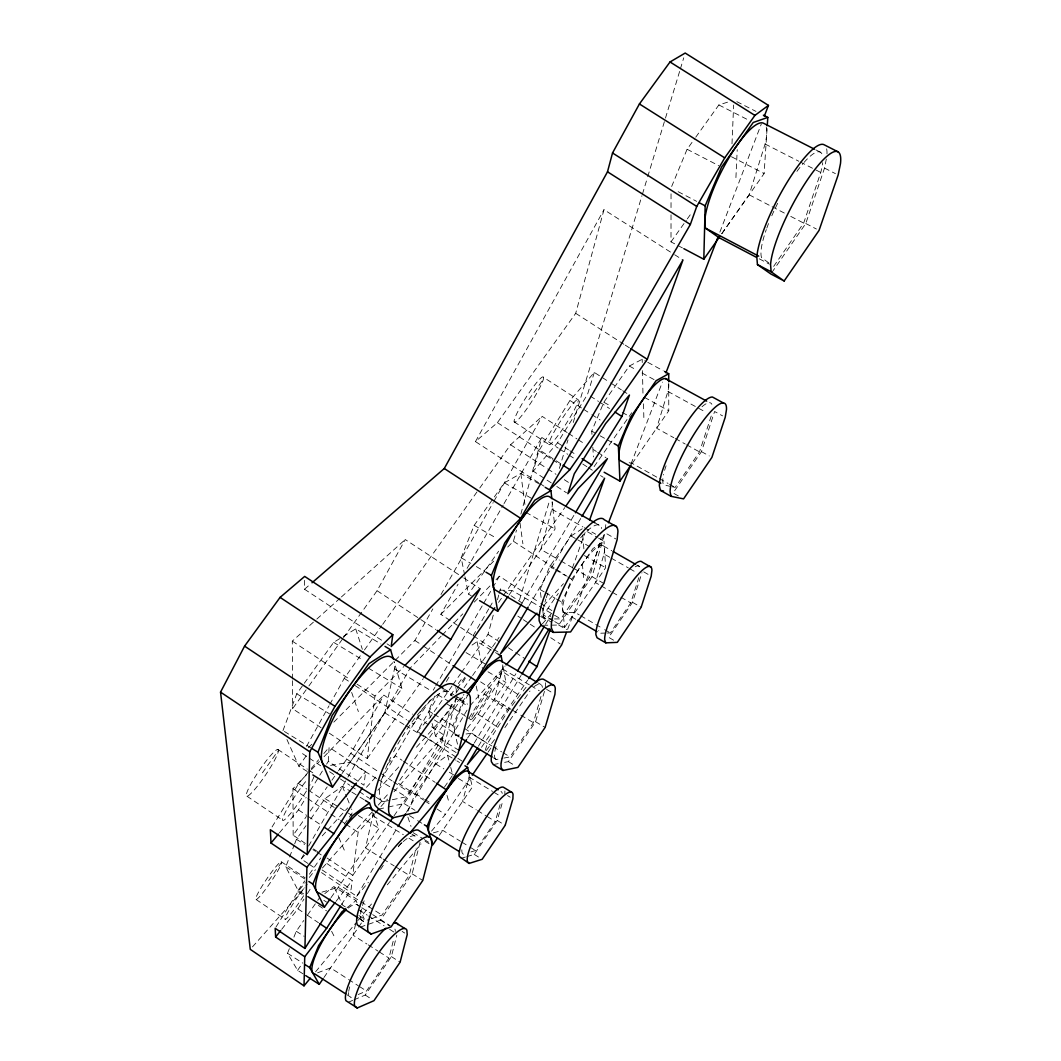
<?xml version="1.0" encoding="UTF-8"?>
<svg xmlns="http://www.w3.org/2000/svg" width="1061" height="1061" viewBox="0 0 1061 1061"><rect width="100%" height="100%" fill="white"/><g stroke="black" fill="none" stroke-linecap="round" stroke-linejoin="round"><path stroke-width="0.75" stroke-dasharray="5 3.75" d="M682.422 247.916L671.003 241.881L671.029 214.11M671.029 207.585L671.043 192.877M381.549 640.207L304.52 589.226L304.679 576.415M504.837 793.933L504.903 790.949M731.997 143.792L733.642 104.999M735.923 177.611L737.223 149.654M545.579 682.74L545.274 688.589L535.606 721.732L508.378 761.626L500.819 763.111M328.3 761.374L329.109 747.276L365.634 771.665L363.963 785.206L328.3 761.374L326.602 764.145M721.719 233.805L764.106 173.553L767.156 127.32M605.354 529.558L605.791 524.664M341.483 904.688L351.072 889.436L352.172 880.55L322.65 860.683M327.053 858.017L352.796 875.338L358.114 832.381L374.427 813.906M329.242 733.164L367.239 758.509L374.971 696.056L403.843 666.56M771.745 272.65L805.79 223.513L824.543 168.089L826.453 158.381M330.581 765.366L350.037 762.222L384.772 712.846L394.493 668.775A63.62 18.196 -58.6 0 0 393.976 661.255M372.782 812.806A49.695 12.971 -57.8 0 1 372.782 815.71L365.501 847.978L381.894 858.243M355.607 924.091L353.061 935.179L366.867 943.985M392.345 799.729L406.124 796.798L440.726 746.851L451.681 703.164L436.336 693.934M371.284 918.746L381.987 915.073L409.228 875.352L416.045 848.137M358.154 994.542L366.496 991.027L388.936 958.07L393.684 939.197M388.246 807.036L404.042 803.562L444.334 745.379L456.402 697.488L467.583 704.186M354.016 999.82L365.223 995.046L391.39 956.611L396.801 935.152M360.223 927.142L380.408 920.126L412.132 873.826L420.58 840.312M469.214 774.278A36.406 8.607 -58.5 0 1 469.081 777.116L462.569 801.44L476.19 809.782M502.715 664.862A43.421 10.782 -59.1 0 1 502.49 668.921L494.293 699.345L511.031 709.345M552.184 501.999A53.965 14.231 -60.1 0 1 551.813 509.2L540.858 549.439L559.426 560.128M461.508 672.395L488.007 634.372L494.015 612.369M497.45 599.797L498.736 595.088M499.161 593.51L500.46 588.802L525.168 605.022M507.675 547.052L513.444 541.256L516.495 530.076M520.858 514.108L541.786 437.45L558.179 448.087M538.564 482.662L475.461 441.601L497.423 422.636L575.699 313.313L604.001 209.693L673.244 253.831M551.269 482.888L533.272 471.177L538.842 450.832L569.929 400.474L594.319 372.424L601.083 376.788M470.991 851.917L475.5 850.551L495.262 821.466L500.885 801.811M466.853 856.625L474.201 854.384L497.238 820.445L503.047 800.166M503.882 758.071L509.996 756.904L533.365 722.687L541.229 695.645M554.452 618.934L560.818 618.908L589.412 577.396L601.282 537.396M542.781 625.274L558.696 625.048L592.011 576.667L605.062 532.821L615.791 538.935M609.757 557.29L604.027 554.014L595.46 582.582L599.69 585.022M519.452 600.049L549.717 500.169M559.333 468.458L567.98 439.917M573.258 422.477L641.958 195.741M642.435 194.163L647.237 178.301M647.714 176.723L679.902 70.49M680.38 68.899L683.748 57.811M668.735 384.666A47.108 11.525 -61 0 1 667.899 391.443L656.64 428.233L673.788 437.702M467.317 728.284L478.179 714.318L498.71 681.759L501.972 671.228L526.137 687.17L523.206 691.003M594.319 372.424L587.555 394.334L557.569 442.769L533.272 471.177M721.851 233.645L749.172 194.813L765.114 144.017A60.649 15.331 -62.7 0 0 766.214 127.002M607.29 633.032L610.314 632.953L630.764 602.913L638.802 577.635M613.616 640.221L608.709 637.356L632.542 602.33L641.985 572.715M485.195 750.339L487.384 743.575L508.551 710.207L522.224 692.289M672.289 486.787L675.167 487.423L699.504 451.92L711.467 415.302M678.337 495.938L673.098 493.02L701.467 451.641L714.597 411.496L722.568 415.859M773.668 266.391L803.681 223.089L820.763 172.479A61.061 13.992 -62.3 0 0 822.686 162.651M572.29 568.232L585.115 532.529M282.982 730.605L296.762 693.788L303.38 684.557M567.595 629.425L604.319 533.59M630.99 464.028L662.396 382.093M719.862 232.147L761.334 123.938M303.645 893.919L298.101 890.391L285.754 866.85L294.069 845.405M294.666 843.88L296.457 839.278L305.992 825.723M303.022 973.852L297.611 970.351L287.518 953.282L290.435 945.948M293.924 937.142L296.258 931.266L303.738 920.51M464.665 575.142L461.177 557.754L474.174 525.354L504.32 482.848L520.818 473.511L540.911 484.917M430.395 717.249L428.684 710.976L435.912 693.271M408.047 811.055L415.289 793.548L435.766 763.96L447.503 755.167L455.554 760.061M671.666 186.484L687.09 149.269L694.783 138.527M457.516 744.172L452.901 725.605L463.325 700.525L467.079 695.127M591.945 434.36L591.733 431.124L603.842 402.252L629.306 366.045L642.184 359.281L646.374 361.562M541.097 597.462L540.062 589.505L549.77 566.547L571.017 535.991L582.224 528.789M554.704 621.6L564.638 627.396L561.906 602.184L571.76 579.24L592.966 548.55L603.988 541.203L598.55 538.099M343.485 637.661L377.079 590.725L405.236 539.532L462.397 577.065M306.536 746.4L329.003 705.857M329.799 704.411L344.241 678.35L363.472 651.348M475.461 441.601L604.001 209.693M338.539 770.803L350.82 753.35L383.883 695.127L412.61 714.199M395.209 660.3L414.904 640.473L432.848 608.868M441.005 594.505L493.206 502.556M494.015 501.11L542.144 416.35L567.144 432.543M307.995 863.495L301.244 858.946L303.698 854.635M308.618 846.028L347.119 778.562M347.928 777.129L410.196 668.045L441.071 636.255M472.026 634.942L440.819 614.372L458.06 584.173M467.092 568.351L503.206 505.063M504.028 503.617L541.786 437.45M380.939 780.22L422.49 708.708M433.246 690.194L434.904 687.342M435.726 685.923L482.874 604.704M483.697 603.285L491.972 589.041M492.795 587.608L499.413 576.216L539.452 602.476M421.403 734.093L417.358 731.4L440.62 691.467M446.442 681.494L450.593 674.358M473.034 635.857L488.816 608.762M489.651 607.343L492.98 601.64M394.029 815.829L409.957 792.832L444.068 735.101L413.976 715.114M522.383 602.542L574.585 514.2M321.523 872.593L356.668 896.266L397.185 827.938M406.469 812.275L468.949 706.944M529.054 605.592L581.11 517.834M474.267 743.058L515.885 673.762M545.619 624.253L550.712 615.765M478.431 746.215L521.07 675.419M272.067 826.943L298.632 783.602L310.183 769.822M279.454 832.845L298.473 809.888L306.138 797.408M310.409 790.485L318.937 776.612M319.785 775.233L322.345 771.068M276.032 926.943L297.995 891.611L305.183 882.593M281.695 929.33L297.902 908.839L303.95 899.118M307.411 893.561L311.748 886.611M469.214 717.713L484.108 694.04L501.972 671.228M439.254 835.445L472.41 787.05L469.837 776.48M481.495 747.302L527.728 680.061M323.937 977.526L357.676 928.455M358.605 927.089L364.228 918.906L360.422 910.431M564.638 627.396L605.645 567.741L603.988 541.203M431.548 831.134L445.262 814.516L471.336 776.519M488.1 752.09L490.885 748.018M504.85 727.66L529.996 691.029M467.49 738.138L505.925 682.462L502.582 663.762M444.453 787.103L452.742 775.047L450.726 767.395M352.796 875.338L389.347 822.58M297.611 970.351L302.305 963.56M553.285 620.765L543.351 614.969L558.285 593.364M457.463 697.263L397.915 782.912L423.618 800.074M464.081 687.74L471.654 676.865M472.596 675.512L499.068 637.436M307.478 915.139L316.815 901.691M317.756 900.351L319.626 897.659M459.055 750.366L435.501 736.069L463.67 695.525M331.019 897.659L379.042 828.429L373.392 813.482M632.144 463.524L668.762 410.74L668.735 383.392M298.101 890.391L304.693 880.935M309.414 874.184L320.727 857.991M344.308 824.238L352.796 812.089L351.562 809.039M594.107 466.615L631.733 412.742M508.988 595.075L555.075 529.028L552.158 501.826M452.039 685.976L430.262 717.209L417.358 731.4M452.981 684.624L460.554 673.762M457.105 688.47L465.461 676.467M430.434 699.928L413.405 724.305L407.981 720.698M498.564 602.409L502.344 596.985M503.299 595.632L564.797 507.596M342 773.602L401.96 688.377L394.228 662.117M471.243 595.738L468.471 594.107L498.63 551.229M310.754 818.946L325.051 798.615L342.371 786.228L350.488 791.267M268.685 880.63L281.669 862.169A22.851 2.533 -55.8 0 0 262.04 886.174A22.851 2.533 -55.8 0 0 262.253 893.574A22.851 2.533 -55.8 0 0 281.669 862.169M367.239 758.509L423.273 678.642M305.369 843.429L293.168 835.232L306.404 816.439M310.183 811.068L327.186 786.904M331.921 780.193L337.584 772.143M307.252 771.453L298.844 766.228L307.425 754.146M671.003 241.881L686.361 220.25M687.316 218.898L692.117 212.147M364.427 650.008L381.735 625.698M382.703 624.345L478.829 489.333M479.797 487.98L510.553 444.771L542.144 416.35M321.112 727.727L292.611 708.708L307.969 687.263M308.923 685.923L342.517 639.001M262.412 772.819L278.459 750.352A28.13 3.873 -55.9 0 0 254.163 778.416A28.13 3.873 -55.9 0 0 254.481 789.689A28.13 3.873 -55.9 0 0 278.459 750.352M528.855 399.612L543.365 379.268M304.321 683.244L333.618 642.369L341.907 637.316M695.751 137.187L718.854 104.959L727.846 102.081M486.27 750.485L495.036 738.96M336.005 901.386L352.172 880.55M309.295 877.434L315.462 869.702M358.432 780.551L365.634 771.665M315.608 971.783L356.721 921.916M357.769 920.643L371.469 904.012M387.292 884.834L421.018 843.919M311.244 768.562L318.592 759.795M323.857 753.535L329.109 747.276M356.668 896.266L368.392 882.314M398.246 846.797L402.517 841.731M380.965 806.519L387.49 799.132M394.016 791.745L444.068 735.101M470.036 705.711L505.076 666.056M542.317 623.921L552.171 612.767M252.465 946.903L304.958 887.725M322.451 867.991L372.756 811.28M378.233 805.113L388.074 794.013M377.849 790.246L401.031 764.45M416.482 747.249L463.949 694.424M543.564 605.804L563.431 583.683M301.244 858.946L304.56 855.299M322.239 835.869L326.669 831.015M327.769 829.795L347.663 807.938M366.456 787.302L377.517 775.153M387.464 764.225L395.196 755.724L402.092 760.326M293.168 835.232L292.955 788.694L310.223 770.923M311.377 769.742L319.427 761.453M324.029 756.705L383.883 695.127M442.225 635.075L462.808 613.881M474.254 602.117L490.262 585.632M495.991 579.744L499.413 576.216M308.313 747.793L311.788 744.305M333.804 722.13L394.055 661.467M440.819 614.372L496.15 558.656M292.478 679.04L292.305 641.136L315.634 620.154M316.854 619.054L340.183 598.059M341.403 596.958L405.236 539.532M304.52 589.226L310.767 583.842M347.04 907.739L355.992 900.55L357.889 904.781M324.799 893.614L333.857 886.532L355.992 900.55M472.052 645.061L477.039 641.68L494.081 651.759M343.3 636.467L355.727 628.881L380.833 643.921M348.419 1002.194L352.623 1000.417M317.61 972.818L330.568 967.897L347.146 978.574M359.44 918.707L363.618 921.359L369.745 919.264M460.965 858.415L465.381 857.063M321.96 892.142L338.194 887.341L381.987 915.073M433.405 832.805L442.769 830.339L460.501 841.28M378.764 809.119L386.668 807.381M376.151 797.355L383.154 801.692L390.806 800.06M493.259 764.583L499.307 763.403M493.511 757.846L496.243 759.504L502.357 758.35M468.498 693.987A43.421 10.782 -59.1 0 0 456.469 735.445L459.665 734.968M466.058 734L470.859 733.284L491.827 745.949M605.778 633.072L599.717 633.231A38.899 8.541 -59.9 0 1 598.736 630.552M540.646 616.494L544.903 618.987L552.861 618.948M604.027 554.014A38.726 9.138 -60 0 0 582.277 564.028A38.726 9.138 -60 0 0 563.842 612.356L574.956 612.409L579.2 614.876M499.864 590.141L512.171 590.553L537.927 605.566M670.844 486.469L663.642 484.877A47.36 10.65 -60.9 0 1 663.576 474.413M629.16 462.676L632.237 463.418L657.992 477.821M736.811 101.657L755.989 111.405M815.936 149.919L820.299 152.147M718.854 104.959L748.933 120.291M824.543 168.089L835.418 173.633M765.114 144.017L798.8 161.245M800.259 161.988L820.763 172.479M731.453 156.723L764.106 173.553M687.09 149.269L718.682 165.609M805.79 223.513L816.413 229.03M749.172 194.813L770.684 205.98M772.116 206.723L785.034 213.42M790.763 216.391L803.681 223.089M678.151 191.696L696.639 201.351M759.291 258.831L769.358 264.123M647.767 362.318L663.138 370.7M629.306 366.045L636.348 369.904M641.998 372.995L656.096 380.713M667.899 391.443L705.658 412.119M644.451 397.371L668.762 410.74M701.467 451.641L709.278 455.965M675.22 438.498L685.22 444.029M686.639 444.811L699.504 451.92M603.842 402.252L610.911 406.164M622.21 412.411L629.279 416.323M591.733 431.124L594.531 432.689M600.141 435.819L605.751 438.949M607.144 439.731L612.754 442.861M659.425 478.617L668.006 483.418M669.438 484.214L675.167 487.423M594.823 522.755L600.539 526.004M551.813 509.2L582.9 526.919M584.319 527.728L595.619 534.174M504.32 482.848L533.418 499.439M587.661 531.893L597.184 537.33M603.523 546.017L611.839 550.765M636.799 565.022L639.571 566.601M643.735 571.866L648.709 574.717M611.189 558.113L628.364 567.927M629.783 568.749L636.945 572.847M571.017 535.991L576.494 539.134M577.874 539.916L590.221 546.972M525.964 512.37L555.075 529.028M584.425 555.566L605.645 567.741M592.011 576.667L603.842 583.484M560.845 560.951L572.277 567.529M573.696 568.351L589.412 577.396M632.542 602.33L641.136 607.277M601.11 585.831L610.99 591.534M612.409 592.343L619.465 596.401M620.884 597.224L630.764 602.913M549.77 566.547L553.895 568.921M555.274 569.717L566.269 576.057M567.635 576.852L571.76 579.24M474.174 525.354L496.389 538.179M540.062 589.505L544.16 591.879M545.526 592.675L555.075 598.218M556.441 599.014L561.906 602.184M580.619 615.698L603.245 628.841M604.651 629.664L610.314 632.953M563.842 612.356L576.256 619.584M461.177 557.754L470.805 563.364M476.309 566.574L484.559 571.388M539.359 606.401L560.818 618.908M558.696 625.048L566.601 629.664M495.5 652.608L498.338 654.292M538.285 682.992L541.044 684.624M546.654 689.398L553.563 693.496M502.49 668.921L529.399 684.889M530.818 685.738L539.32 690.777M466.018 652.595L486.323 664.65M487.967 671.785L505.925 682.462M535.606 721.732L545.115 727.422M512.436 710.18L519.413 714.358M520.805 715.18L533.365 722.687M444.347 689.146L453.843 694.836M455.196 695.645L463.325 700.525M394.493 668.775L430.753 690.578M333.618 642.369L363.286 660.247M368.446 668.165L401.96 688.377M493.219 746.785L501.601 751.851M503.007 752.687L509.996 756.904M428.684 710.976L432.729 713.403M434.068 714.225L452.901 725.605M508.378 761.626L513.816 764.928M456.469 735.445L459.214 737.103M444.334 745.379L457.981 753.655M384.772 712.846L404.36 724.743M405.753 725.591L418.339 733.244M419.745 734.093L440.726 746.851M456.893 760.87L459.585 762.514M507.529 795.564L510.208 797.196M469.081 777.116L492.529 791.4M493.909 792.249L499.426 795.604M435.766 763.96L443.883 768.907M449.294 772.209L456.044 776.334M458.365 778.482L472.41 787.05M296.762 693.788L329.44 713.788M497.238 820.445L505.182 825.312M477.556 810.617L485.726 815.617M487.092 816.453L495.262 821.466M415.289 793.548L423.419 798.548M424.771 799.384L431.535 803.548M350.037 762.222L376.682 778.641M378.074 779.503L390.7 787.289M392.093 788.151L406.124 796.798M404.042 803.562L414.984 810.312M284.375 731.467L310.992 747.912M461.867 842.129L468.683 846.346M470.05 847.182L475.5 850.551M474.201 854.384L479.506 857.659M409.533 815.644L416.27 819.795M417.61 820.63L422.994 823.959M351.854 792.103L358.618 796.294M359.971 797.143L365.382 800.498M413.087 832.62L422.954 838.734M424.36 839.609L429.997 843.097M425.05 841.24L429.121 843.76M411.96 834.145L414.758 835.896M372.782 815.71L403.352 834.702M408.923 838.163L414.48 841.612M358.313 815.524L379.042 828.429M325.051 798.615L338.724 807.142M340.09 807.991L346.934 812.249M348.3 813.097L352.398 815.657M412.132 873.826L422.782 880.484M383.26 859.105L394.188 865.948M395.554 866.797L409.228 875.352M296.457 839.278L304.666 844.463M312.889 849.649L315.634 851.373M317 852.235L322.478 855.683M402.146 931.425L404.679 933.03M356.39 904.304L360.461 906.89M361.814 907.752L371.323 913.773M372.676 914.635L390.329 925.815M380.408 920.126L389.745 926.041M358.883 909.834L367.278 915.166M368.671 916.054L384.069 925.815M389.666 929.37L393.856 932.022M285.754 866.85L304.772 878.919M345.355 906.916L342.663 905.205L333.857 886.532M358.843 915.484L364.228 918.906M323.804 900.325L326.589 902.089M674.624 254.706L682.939 260.011M391.39 956.611L400.116 962.181M368.247 944.86L377.902 951.027M379.281 951.903L388.936 958.07M575.699 313.313L623.881 344.281M625.261 345.157L629.398 347.809M296.258 931.266L304.149 936.332M348.538 979.462L358.207 985.696M359.586 986.584L366.496 991.027M602.436 377.65L609.186 382M610.539 382.875L621.348 389.838M622.688 390.713L628.099 394.201M590.301 396.111L598.537 401.429M599.903 402.318L609.518 408.525M543.55 377.345A26.817 3.501 -57.4 0 1 522.556 414.572A26.817 3.501 -57.4 0 1 520.407 406.761A26.817 3.501 -57.4 0 1 543.55 377.345L578.325 399.825A26.857 3.05 -57.3 0 1 556.972 436.893A26.857 3.05 -57.3 0 1 555.487 429.493A26.857 3.05 -57.3 0 1 578.325 399.825M569.929 400.474L582.29 408.458M583.656 409.347L590.526 413.79M591.905 414.679L600.141 419.997M365.223 995.046L371.469 999.077M287.518 953.282L302.77 963.136M347.159 994.86L351.204 997.473A41.021 9.337 -57.6 0 1 348.618 992.592M568.524 433.445L576.866 438.843M578.245 439.745L585.195 444.241M593.523 449.639L596.309 451.442M597.688 452.331L606.03 457.729M557.569 442.769L568.471 449.837M569.837 450.726L576.64 455.142M559.545 448.975L567.741 454.294M569.107 455.169L574.571 458.723M582.754 464.028L586.852 466.694M588.218 467.583L592.317 470.235M600.513 475.553L603.245 477.317M514.147 421.867L548.895 444.4M497.423 422.636L561.667 464.347M538.842 450.832L551.11 458.79M552.476 459.678L560.646 464.983M510.553 444.771L546.375 468.047M547.741 468.935L556.004 474.307M564.28 479.678L568.404 482.357M556.8 486.482L566.494 492.781M539.93 483.551L544.054 486.23M513.444 541.256L555.407 568.696M556.76 569.585L566.242 575.778M540.831 603.377L551.879 610.619M541.64 615.831L551.243 622.131M463.75 577.966L480.089 588.683M517.874 616.123L521.972 618.815M523.352 619.717L528.816 623.311M530.195 624.213L535.659 627.807M550.712 637.701L560.301 643.987M488.007 634.372L500.248 642.435M508.405 647.807L524.731 658.563M473.378 635.831L492.37 648.351M493.736 649.252L499.161 652.82M377.079 590.725L419.413 618.656M420.779 619.558L435.792 629.478M498.71 681.759L519.85 695.724M480.62 681.865L491.296 688.907M414.904 640.473L421.708 644.969M423.06 645.857L436.655 654.849M438.021 655.751L451.615 664.73M484.108 694.04L508.551 710.207M387.04 643.841L389.798 645.658M442.981 689.756L452.543 696.096M453.909 696.997L467.583 706.042M478.179 714.318L499.214 728.244M446.933 703.881L465.58 716.241M466.92 717.117L470.912 719.769M464.426 728.35L487.384 743.575M434.373 719.942L459.068 736.334M292.305 641.136L350.17 679.584M357.053 684.159L374.971 696.056M344.241 678.35L349.666 681.958M355.09 685.565L406.615 719.809M422.755 734.994L456.535 757.435M457.888 758.336L463.299 761.931M403.472 761.241L435.196 782.381M424.97 800.975L430.381 804.583M437.145 809.092L445.262 814.516M350.82 753.35L379.705 772.633M381.085 773.549L392.079 780.896M393.459 781.811L409.957 792.832M302.518 753.628L307.929 757.249M309.281 758.151L322.809 767.196M329.56 771.718L334.971 775.339M340.382 778.96L349.851 785.286M351.191 786.188L357.955 790.71M359.308 791.612L368.777 797.952M277.863 749.437L307.319 769.159M308.658 770.047L314.016 773.641M298.632 783.602L306.881 789.132M308.26 790.047L334.387 807.567M292.955 788.694L306.536 797.792M307.889 798.708L329.613 813.27M330.966 814.172L339.109 819.636M340.462 820.551L344.533 823.283M345.899 824.185L358.114 832.381M298.473 809.888L306.642 815.378M307.995 816.28L321.602 825.418M246.974 796.214L283.075 820.485M313.499 848.906L317.557 851.638M322.12 869.94L351.072 889.436M309.348 864.397L316.112 868.959M281.192 861.691L305.144 877.845M297.995 891.611L303.433 895.285M318.393 905.378L326.549 910.882M297.902 908.839L306.112 914.396M307.491 915.311L318.446 922.725M256.178 899.569L285.422 919.356M768.814 262.889L761.546 257.624A61.061 13.992 -62.3 0 1 766.307 229.547M331.616 931.306L335.568 939.104M286.947 739.517L298.844 766.228M338.791 837.5L344.454 850.511M342.371 786.228L346.655 796.877M347.279 798.389L350.952 807.527M351.655 692.422L358.379 711.599M407.888 817.076L411.005 826.4M355.727 628.881L362.345 649.305M447.013 795.379L448.962 802.408M432.092 723.522L435.501 736.069M447.503 755.167L450.328 765.87M476.177 686.003L478.763 698.178M477.039 641.68L482.45 668.496M464.983 576.72L468.471 594.107M520.023 523.139L522.901 543.762M520.818 473.511L525.102 505.898M542.529 608.603L543.351 614.969M582.383 563.855L583.683 579.187M582.741 535.089L583.908 549.266M592.807 447.265L593.457 456.933M643.536 403.817L643.908 420.342M642.184 359.281L642.263 362.517M642.449 370.634L643.032 396.589M456.243 689L456.296 691.825M292.478 680.698L292.611 708.708M533.869 686.772A43.634 10.026 -59.1 0 1 542.41 687.382M496.243 759.504A43.634 10.026 -59.1 0 1 496.442 745.207M394.931 929.104A41.021 9.337 -57.6 0 1 395.329 931.412M348.737 991.345A41.021 9.337 -57.6 0 1 349.719 986.876M348.22 908.083A40.835 9.987 -57.4 0 1 358.419 905.961M635.221 566.786A38.899 8.541 -59.9 0 1 640.393 569.532M804.013 162.466A61.061 13.992 -62.3 0 1 822.54 155.688M766.824 228.088A61.061 13.992 -62.3 0 1 768.535 223.579M771.798 215.754A61.061 13.992 -62.3 0 1 778.734 201.245M796.93 171.378A61.061 13.992 -62.3 0 1 802.925 163.726M826.638 148.845A69.283 15.875 -62.3 0 1 826.771 156.776M383.154 801.692A64.084 16.618 -58.6 0 1 390.766 757.408M393.578 751.825A64.084 16.618 -58.6 0 1 451.509 695.791M664.624 470.341A47.36 10.65 -60.9 0 1 666.083 465.792M701.997 406.787A47.36 10.65 -60.9 0 1 711.851 404.294M586.985 531.15A54.297 13.077 -60 0 1 601.667 528.537M544.903 618.987A54.297 13.077 -60 0 1 545.898 599.001M546.322 597.688A54.297 13.077 -60 0 1 548.338 592.118M580.646 537.781A54.297 13.077 -60 0 1 585.844 532.237M465.328 678.178A18.475 1.684 -56.5 0 1 461.164 685.247M458.604 689.239A18.475 1.684 -56.5 0 1 455.938 693.178M450.673 695.539A18.475 1.684 -56.5 0 1 455.593 687.674M458.299 683.682A18.475 1.684 -56.5 0 1 463.272 676.958M303.605 895.749A22.878 2.215 -55.9 0 1 286.947 918.216A22.878 2.215 -55.9 0 1 289.878 908.866A22.878 2.215 -55.9 0 1 307.173 884.397M313.91 776.864A28.17 3.382 -56 0 1 309.732 785.419M306.43 791.015A28.17 3.382 -56 0 1 286.165 818.31A28.17 3.382 -56 0 1 286.324 810.418A28.17 3.382 -56 0 1 306.642 780.405M363.618 921.359A49.986 12.003 -57.9 0 1 365.276 897.938M380.488 869.529A49.986 12.003 -57.9 0 1 383.75 864.635M398.657 846.002A49.986 12.003 -57.9 0 1 402.092 842.606M403.207 841.612A49.986 12.003 -57.9 0 1 416.96 838.27M463.471 854.171A36.565 8.09 -58.6 0 1 461.973 848.747M500.964 791.493A36.565 8.09 -58.6 0 1 502.251 793.403M474.771 715.79A18.488 1.472 -56.5 0 0 491.27 689.637A18.488 1.472 -56.5 0 0 477.238 707.581A18.488 1.472 -56.5 0 0 474.771 715.79"/><path stroke-width="1.5" d="M312.014 582.768L444.294 468.511L607.502 171.802L612.529 152.983L639.425 103.965L670.021 61.976L685.194 53.05L768.456 105.384L754.902 115.397L724.729 157.864L696.732 206.431L690.353 224.468L520.672 518.365L391.177 646.573L392.809 634.69L304.679 576.415L280.077 597.383L244.574 646.136L220.542 692.13L250.277 949.37L304.016 985.841L304.732 956.73L326.669 928.269L340.608 906.081M304.732 956.73L275.621 937.009L275.184 928.309L304.931 948.441L306.908 867.235L333.857 833.641L362.239 787.978M306.908 867.235L271.006 843.044L270.356 829.742L307.226 854.556L309.732 751.758L334.984 706.347L370.037 657.011L392.809 634.69M683.841 248.672L703.814 259.242L705.167 205.821L721.56 167.094L753.23 122.479L767.806 117.413L767.262 125.662M621.865 416.496L629.452 395.063L605.632 423.551L574.266 473.829L567.874 493.683L591.64 464.864L621.865 416.496L615.009 412.066M528.657 678.722L536.972 666.626L550.38 629.266M589.571 520.115L604.611 478.206L581.945 516.428M647.29 359.308L682.939 260.011L549.532 489.797L569.876 469.665L647.29 359.308L630.764 348.698M566.402 632.528L561.667 644.889L535.593 682.886M608.47 522.768L630.393 465.567M665.95 372.822L718.085 236.775M764.305 116.206L768.456 105.384M341.058 774.954L332.491 787.129L317.995 752.236L332.159 715.446L368.936 663.655L390.594 649.77L393.326 659.027M330.077 899.012L324.427 907.155L312.915 884.105L323.844 856.559L352.398 815.657L369.453 803.018L372.265 810.485M322.995 978.892L319.242 984.343L309.706 967.605L318.605 945.616L341.934 911.85L345.767 908.773M479.599 600.645L497.702 611.255L491.442 575.394L504.718 542.993L534.797 500.235L550.951 490.62L551.813 498.63M437.424 838.137L432.808 844.848L427.026 826.466L435.594 806.042L456.044 776.334L467.636 767.408L464.957 765.777M604.16 472.251L619.942 481.124L618.364 445.978L630.685 417.106L656.096 380.713L668.722 373.751L668.735 381.788M424.228 677.289L450.819 639.385L480.089 588.683L404.997 665.38M372.623 794.543L370.13 798.853L373.432 795.166M466.15 691.958L476.084 680.91L521.548 603.961M575.42 512.781L607.409 458.631L578.046 488.63L565.752 506.243M398.034 826.519L405.634 813.707M528.219 607.011L500.513 653.722L536.946 613.178M409.984 832.858L446.23 789.729L473.418 744.477M517.582 670.923L543.922 627.078M477.583 747.634L467.344 764.623L479.652 749.994L476.906 748.164M521.919 674.014L549.213 628.696M307.226 854.556L335.767 808.495L356.363 783.098M304.931 948.441L327.915 911.797L334.984 902.686M472.264 775.167L487.158 753.443M459.055 750.366L466.561 739.49M784.145 280.993L819.065 230.396L838.137 175.025L840.458 163.739A69.389 15.504 -62.2 0 0 809.105 177.359A69.389 15.504 -62.2 0 0 770.578 264.481L771.122 271.762L784.145 280.993L770.83 273.977L757.448 264.574L756.825 257.239A69.283 15.875 -62.3 0 1 785.869 184.362A69.283 15.875 -62.3 0 1 824.118 144.76L837.991 151.816M390.289 821.241L393.1 817.182M468.02 693.775L487.675 665.459L501.177 655.963L498.338 654.292M619.942 481.124L631.202 464.877M497.702 611.255L508.047 596.428M439.891 686.387L494.771 607.82M703.814 259.242L719.835 236.484M275.621 937.009L280.674 930.603M304.016 985.841L310.342 978.176M271.006 843.044L278.393 834.118M375.514 812.673L378.79 808.986M506.177 664.809L541.216 625.154M357.305 1007.95L373.963 1000.682L400.116 962.181L407.212 934.635L406.88 930.272A46.591 10.411 -57.6 0 0 375.713 957.035A46.591 10.411 -57.6 0 0 354.958 1006.531L357.305 1007.95L346.019 1000.748A46.538 10.583 -57.6 0 1 356.602 967.552A46.538 10.583 -57.6 0 1 385.939 928.163M371.098 934.065L391.071 926.89L422.782 880.484L431.827 845.445L431.575 839.622A56.79 13.355 -58 0 0 393.963 869.98A56.79 13.355 -58 0 0 368.3 931.89L371.098 934.065L357.358 924.913A56.71 13.621 -57.9 0 1 378.737 869.118A56.71 13.621 -57.9 0 1 418.206 830.14L429.161 836.943M469.055 863.429L482.158 859.304L505.182 825.312L512.901 798.84L513.033 794.371A41.525 9.032 -58.6 0 0 487.331 815.524A41.525 9.032 -58.6 0 0 467.424 861.519L469.055 863.429L459.307 856.492A41.472 9.178 -58.6 0 1 476.15 814.954A41.472 9.178 -58.6 0 1 503.484 787.275L511.614 792.209M392.809 817.832L417.716 811.997L457.981 753.655L470.368 705.87L470.302 697.422A72.838 18.422 -58.6 0 0 422.954 731.639A72.838 18.422 -58.6 0 0 389.36 814.132L392.809 817.832L378.764 809.119L375.209 805.365A72.705 18.859 -58.6 0 1 403.26 730.605A72.705 18.859 -58.6 0 1 453.326 684.425L467.503 692.899M502.954 770.458L517.901 767.395L545.115 727.422L554.943 694.305L555.301 688.483A49.562 11.167 -59.1 0 0 525.5 711.268A49.562 11.167 -59.1 0 0 501.177 767.7L502.954 770.458L493.259 764.583L491.429 761.798A49.509 11.379 -59.1 0 1 512.092 710.631A49.509 11.379 -59.1 0 1 544.054 679.597L553.815 685.366M605.804 642.847L617.303 642.369L641.136 607.277L651.202 576.136L651.918 570.447A44.177 9.522 -59.9 0 0 627.595 588.073A44.177 9.522 -59.9 0 0 604.69 639.81L605.804 642.847L597.051 637.754L595.911 634.69A44.138 9.682 -59.9 0 1 615.605 587.608A44.138 9.682 -59.9 0 1 642.25 562.131L651.043 567.131M553.311 632.383L570.553 631.971L603.842 583.484L617.131 539.691L617.94 531.561A61.697 14.522 -60 0 0 582.622 555.235A61.697 14.522 -60 0 0 551.428 628.072L553.311 632.383L541.19 625.287L539.227 620.937A61.604 14.841 -60 0 1 565.858 554.545A61.604 14.841 -60 0 1 604.279 519.757L616.494 526.68M671.069 496.323L683.563 498.869L711.891 457.41L725.22 417.305L726.48 409.612A53.806 11.843 -60.8 0 0 698.881 426.787A53.806 11.843 -60.8 0 0 670.101 491.827L671.069 496.323L660.406 490.354L659.372 485.832A53.74 12.095 -60.9 0 1 680.632 432.198A53.74 12.095 -60.9 0 1 712.488 397.039L723.284 402.915M660.406 490.354L663.589 491.018M763.376 115.158L767.806 117.413M814.49 149.19L763.655 123.301A60.649 15.331 -62.7 0 0 725.273 164.256A60.649 15.331 -62.7 0 0 705.618 228.248L719.026 237.664L756.413 257.319M699.478 202.837L705.167 205.821M705.618 228.248L758.681 256.125M757.448 264.574L771.122 271.762M664.531 371.469L668.722 373.751M665.38 378.565L706.692 401.138M614.16 443.631L618.364 445.978M660.817 483.299L619.916 460.421A47.108 11.525 -61 0 1 636.852 409.069A47.108 11.525 -61 0 1 667.886 380.276M545.208 487.357L550.951 490.62M594.823 522.755L550.553 497.582A53.965 14.231 -60.1 0 0 512.118 533.431A53.965 14.231 -60.1 0 0 495.248 589.982L539.227 615.672M613.231 551.561L635.42 564.227M577.635 620.38L596.958 631.627M485.938 572.184L491.442 575.394M536.906 682.17L501.044 660.937A43.421 10.782 -59.1 0 0 469.333 692.581M385.024 646.428L390.594 649.77M443.259 688.417L391.032 657.077A63.62 18.196 -58.6 0 0 341.363 703.695A63.62 18.196 -58.6 0 0 325.727 766.148L374.745 796.493M460.58 737.925L492.132 757.023M467.636 771.201L498.193 789.795M312.385 748.774L317.995 752.236M424.347 824.795L427.026 826.466M459.32 851.598L430.289 833.628A36.406 8.607 -58.5 0 1 443.153 795.22A36.406 8.607 -58.5 0 1 469.042 773.177M365.382 800.498L369.453 803.018M369.878 808.031L410.554 833.283M312.862 774.941L332.491 787.129M670.021 61.976L754.902 115.397M639.425 103.965L724.729 157.864M612.529 152.983L696.732 206.431M395.859 922.845L404.798 928.508M607.502 171.802L690.353 224.468M308.844 881.505L312.915 884.105M358.048 917.818L319.016 893.017A49.695 12.971 -57.8 0 1 317.014 891.93M307.796 896.572L324.427 907.155M305.541 964.926L309.706 967.605M345.806 993.985L314.732 973.918A40.835 9.987 -57.4 0 1 318.512 948.68A40.835 9.987 -57.4 0 1 346.085 909.927M582.091 458.67L591.64 464.864M305.727 975.589L319.242 984.343M563.046 465.235L569.876 469.665M444.294 468.511L520.672 518.365M528.816 661.242L536.972 666.626M437.159 630.367L450.819 639.385M452.981 665.632L476.084 680.91M280.077 597.383L370.037 657.011M244.574 646.136L334.984 706.347M436.575 783.297L446.23 789.729M220.542 692.13L309.732 751.758M324.334 827.248L333.857 833.641M319.812 923.654L326.669 928.269M467.636 767.408L469.108 773.456M501.177 655.963L502.304 662.197M393.512 923.136A46.538 10.583 -57.6 0 1 397.981 924.635M316.324 890.922A49.695 12.971 -57.8 0 1 336.814 838.031A49.695 12.971 -57.8 0 1 371.695 809.384"/></g></svg>
